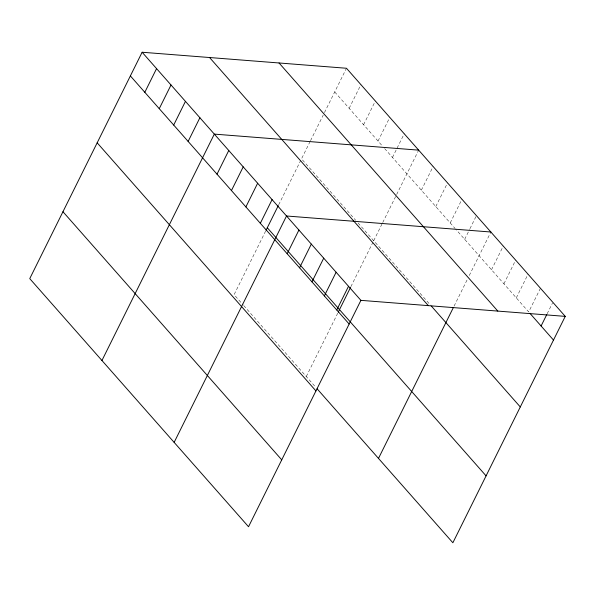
<?xml version="1.0" encoding="UTF-8"?>
<svg xmlns="http://www.w3.org/2000/svg" width="595" height="595" viewBox="0 0 595 595"><rect width="100%" height="100%" fill="white"/><g stroke="black" fill="none" stroke-linecap="round" stroke-linejoin="round"><path stroke-width="0.45" stroke-dasharray="2.98 2.23" d="M265.653 231.061L234.088 294.651L243.117 304.885M278.698 204.784L300.691 160.479M310.114 141.498L301.509 158.843L355.654 220.247M310.523 140.673L323.234 115.073M324.461 112.589L346.469 68.261M349.153 108.32L360.912 84.639M363.59 124.697L375.348 101.016M378.033 141.075L389.785 117.386M392.469 157.444L404.228 133.763M306.284 376.523L337.856 312.94M350.894 286.664L372.887 242.358M373.705 240.715L382.31 223.37M382.726 222.545L395.839 196.119M396.664 194.468L418.664 150.141M421.349 190.199L433.108 166.518M435.793 206.577L447.544 182.888M450.229 222.946L461.988 199.266M464.665 239.324L469.537 229.521M469.938 228.711L476.424 215.643M454.104 306.075L467.633 278.824M469.269 275.522L490.868 232.013M491.507 269.758L503.258 246.077M503.906 283.815L515.657 260.134M516.304 297.879L528.055 274.198M540.453 288.255L528.695 311.936L455.644 229.09M547.177 313.751L552.45 303.13M334.71 91.95L382.243 145.849M384.653 148.579L455.041 228.406M358.064 222.976L431.464 306.217M243.712 305.57L315.915 387.442"/><path stroke-width="0.89" d="M142.131 52.241L29.75 278.624L248.532 526.739L360.912 300.349L142.131 52.241L346.469 68.261L565.25 316.376L452.869 542.759L317.12 388.81M144.816 92.299L156.567 68.611M159.252 108.669L171.01 84.988M173.695 125.047L185.447 101.366M188.132 141.424L199.89 117.743M101.946 360.503L214.326 134.113L418.664 150.141M217.011 174.171L228.77 150.49M231.448 190.549L243.206 166.868M245.891 206.926L257.642 183.238M260.327 223.304L272.086 199.615M266.062 230.235L278.289 205.602M174.149 442.382L286.522 215.992L490.868 232.013M287.169 253.738L298.921 230.049M299.56 267.795L311.319 244.114M311.959 281.851L323.717 258.171M324.357 295.916L336.115 272.227M336.755 309.973L348.514 286.292M338.265 312.115L350.492 287.482M378.487 458.403L453.278 307.727M541.093 326L546.768 314.562M360.912 300.349L565.25 316.376M529.877 313.275L553.491 340.057M279.04 62.973L497.822 311.088M431.464 306.217L520.29 406.95M209.559 57.529L428.34 305.637M267.296 227.759L486.078 475.866M130.372 75.922L349.153 324.03M97.171 142.815L315.945 390.922M62.958 211.731L281.74 459.846"/></g></svg>
